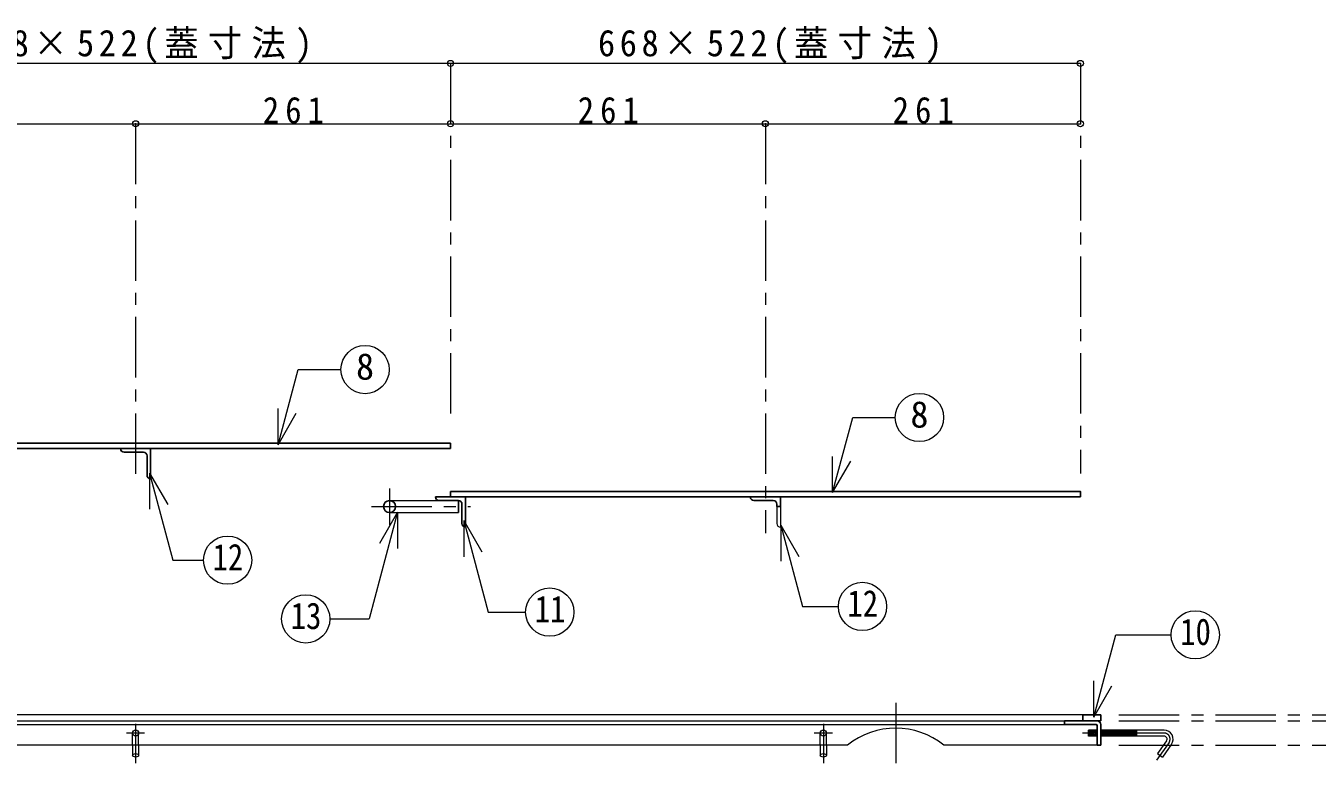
# Model space of a CAD drawing. Units: millimetres at full size, sheet at 1:10. Extents: x -2115 to 1935, y -1423 to 1387.
# Drawn here: x -511 to 559, y -528 to 82 of the extents above; entities that cross this region are included whole.
import ezdxf
from ezdxf.enums import TextEntityAlignment as Align

# ---------------------------------------------------------------- set-up
doc = ezdxf.new("R2010")
doc.units = ezdxf.units.MM
doc.header["$LTSCALE"] = 10
doc.header["$PDMODE"] = 32
doc.header["$PDSIZE"] = 5
doc.linetypes.add('CHAIN1', pattern=[8, 5, -1, 1, -1])
doc.linetypes.add('DASHED1', pattern=[1.8, 1.2, -0.6])
doc.layers.add('0-0____1', color=4, linetype='Continuous', lineweight=9)
doc.styles.add('ＭＳ ゴシック', font='')
doc.styles.get('ＭＳ ゴシック').set_extended_font_data('MS Gothic')

msp = doc.modelspace()

# ---------------------------------------------------------------- linework, layer by layer
at = {"layer": '0-0____1'}
for p, q in [((-159.06, 51.26), (-681.06, 51.26)), ((362.94, 51.26), (-159.06, 51.26)), ((-681.06, 1.26), (-420.06, 1.26)), ((-420.06, 1.26), (-159.06, 1.26)), ((-159.06, 1.26), (101.94, 1.26)), ((101.94, 1.26), (362.94, 1.26)), ((364.94, -488.24), (-1205.06, -488.24)), ((369.84, -500.74), (370.25, -505.74)), ((370.84, -500.74), (371.25, -505.74)), ((371.84, -500.74), (372.25, -505.74)), ((372.85, -500.74), (373.26, -505.74)), ((373.85, -500.74), (374.26, -505.74)), ((374.85, -500.74), (375.26, -505.74)), ((375.86, -500.74), (376.27, -505.74)), ((376.86, -500.74), (376.94, -501.7)), ((379.94, -501.57), (380.28, -505.74)), ((380.87, -500.74), (381.28, -505.74)), ((381.88, -500.74), (382.29, -505.74)), ((382.88, -500.74), (383.29, -505.74)), ((383.88, -500.74), (384.29, -505.74)), ((384.89, -500.74), (385.3, -505.74)), ((385.89, -500.74), (386.3, -505.74)), ((386.89, -500.74), (387.3, -505.74)), ((387.9, -500.74), (388.31, -505.74)), ((388.9, -500.74), (389.31, -505.74)), ((389.9, -500.74), (390.31, -505.74)), ((390.91, -500.74), (391.32, -505.74)), ((391.91, -500.74), (392.32, -505.74)), ((392.91, -500.74), (393.32, -505.74)), ((393.92, -500.74), (394.33, -505.74)), ((394.92, -500.74), (395.33, -505.74)), ((395.92, -500.74), (396.33, -505.74)), ((396.93, -500.74), (397.34, -505.74)), ((397.93, -500.74), (398.34, -505.74)), ((398.93, -500.74), (399.34, -505.74)), ((399.94, -500.74), (400.35, -505.74)), ((400.94, -500.74), (401.35, -505.74)), ((401.94, -500.74), (402.35, -505.74)), ((402.95, -500.74), (403.36, -505.74)), ((403.95, -500.74), (404.36, -505.74)), ((404.95, -500.74), (405.36, -505.74)), ((405.96, -500.74), (406.37, -505.74)), ((406.96, -500.74), (407.37, -505.74)), ((407.96, -500.74), (408.37, -505.74)), ((408.97, -500.74), (409.38, -505.74)), ((409.84, -505.74), (409.84, -500.74)), ((169.94, -513.24), (-1217.06, -513.24)), ((-422.56, -513.24), (-422.56, -521.74)), ((-417.56, -513.24), (-417.56, -521.74)), ((147.44, -513.24), (147.44, -521.74)), ((152.44, -513.24), (152.44, -521.74)), ((376.94, -513.24), (249.94, -513.24))]:
    msp.add_line(p, q, dxfattribs=at)
at = {"layer": '0-0____1', "linetype": 'CHAIN1'}
for p, q in [((-159.06, 51.26), (-159.06, -248.24)), ((362.94, 51.26), (362.94, -288.24)), ((-420.06, 1.26), (-420.06, -297.74)), ((101.94, 1.26), (101.94, -337.74)), ((-209.56, -300.74), (-209.56, -330.74)), ((-224.56, -315.74), (-142.56, -315.74)), ((209.94, -478.24), (209.94, -528.17)), ((394.94, -488.24), (629.94, -488.24)), ((-420.06, -495.74), (-420.06, -528.17)), ((149.94, -495.74), (149.94, -528.17)), ((394.94, -493.24), (629.94, -493.24)), ((-412.56, -503.24), (-427.56, -503.24)), ((157.44, -503.24), (142.44, -503.24)), ((432.33, -503.24), (364.84, -503.24)), ((394.94, -513.24), (629.94, -513.24)), ((436.43, -511.11), (426.12, -525.83))]:
    msp.add_line(p, q, dxfattribs=at)
at = {"layer": '0-0____1', "color": 7, "lineweight": 18}
for p, q in [((-301.85, -264.5), (-285.18, -202.28)), ((-285.18, -202.28), (-249.85, -202.28)), ((-301.85, -264.5), (-301.85, -234.5)), ((-301.85, -264.5), (-286.85, -238.51)), ((157.6, -304.19), (174.27, -241.97)), ((174.27, -241.97), (209.61, -241.97)), ((157.6, -304.19), (157.6, -274.19)), ((157.6, -304.19), (172.6, -278.21)), ((-408.44, -288), (-393.44, -313.98)), ((-408.44, -288), (-408.44, -318)), ((-408.44, -288), (-389.12, -360.1)), ((-202.9, -320.38), (-226.58, -408.74)), ((-202.9, -320.38), (-217.9, -346.36)), ((-209.56, -310.74), (-168.56, -310.74)), ((-209.56, -320.74), (-152.56, -320.74)), ((-202.9, -320.38), (-202.9, -350.38)), ((111.44, -315.74), (111.44, -329.74)), ((114.44, -315.74), (114.44, -332.74)), ((-148.14, -327.32), (-148.14, -357.32)), ((-148.14, -327.32), (-133.14, -353.3)), ((114.64, -330.99), (129.64, -356.97)), ((114.64, -330.99), (114.64, -360.99)), ((-389.12, -360.1), (-363.76, -360.1)), ((-259.02, -408.74), (-226.58, -408.74)), ((374.15, -490.11), (392.42, -421.92)), ((392.42, -421.92), (438.19, -421.92)), ((374.15, -490.11), (374.15, -460.11)), ((374.15, -490.11), (389.15, -464.13)), ((-1190.06, -493.24), (349.94, -493.24)), ((-1190.06, -496.24), (349.94, -496.24)), ((376.94, -500.74), (369.84, -500.74)), ((369.84, -505.74), (369.84, -500.74)), ((432.33, -500.74), (379.94, -500.74)), ((376.94, -505.74), (369.84, -505.74)), ((432.33, -505.74), (379.94, -505.74)), ((438.48, -512.54), (431.04, -523.17))]:
    msp.add_line(p, q, dxfattribs=at)
at = {"layer": '0-0____1', "color": 5, "lineweight": 25}
for p, q in [((-681.06, -263.24), (-159.06, -263.24)), ((-159.06, -263.24), (-159.06, -267.74)), ((-693.56, -267.74), (-159.06, -267.74)), ((-429.56, -270.74), (-413.56, -270.74)), ((-410.56, -289.74), (-410.56, -273.74)), ((-407.56, -267.74), (-407.56, -292.74)), ((-171.56, -307.74), (362.94, -307.74)), ((-159.06, -303.24), (-159.06, -307.74)), ((-146.56, -307.74), (-146.56, -332.74)), ((114.44, -307.74), (114.44, -315.74)), ((-168.56, -310.74), (-152.56, -310.74)), ((-152.56, -320.74), (-152.56, -310.74)), ((-149.56, -329.74), (-149.56, -313.74)), ((92.44, -310.74), (108.44, -310.74)), ((111.44, -315.74), (111.44, -313.74)), ((111.44, -315.74), (114.44, -315.74)), ((379.94, -488.24), (364.94, -488.24)), ((364.94, -493.24), (364.94, -488.24)), ((379.94, -493.24), (379.94, -488.24)), ((349.94, -493.24), (379.94, -493.24)), ((349.94, -493.24), (349.94, -496.24)), ((349.94, -496.24), (375.94, -496.24)), ((376.94, -497.24), (376.94, -513.24)), ((379.94, -496.24), (379.94, -513.24)), ((379.94, -513.24), (376.94, -513.24))]:
    msp.add_line(p, q, dxfattribs=at)
at = {"layer": '0-0____1', "linetype": 'DASHED1'}
for p, q in [((-422.56, -513.24), (-422.56, -503.24)), ((-417.56, -513.24), (-417.56, -503.24)), ((147.44, -513.24), (147.44, -503.24)), ((152.44, -513.24), (152.44, -503.24))]:
    msp.add_line(p, q, dxfattribs=at)
at = {"layer": '0-0____1', "color": 5, "lineweight": 25}
msp.add_lwpolyline([(-159.06, -303.24), (362.94, -303.24), (362.94, -307.74)], dxfattribs=at)
at = {"layer": '0-0____1', "color": 7, "lineweight": 18}
for points in [[(-148.14, -327.32), (-127.84, -403.1), (-96.79, -403.1)], [(114.64, -330.99), (132.72, -398.45), (162.37, -398.45)], [(434.38, -509.67), (426.94, -520.3), (431.04, -523.17)]]:
    msp.add_lwpolyline(points, dxfattribs=at)
for centre in [(-229.85, -202.28), (229.61, -241.97), (-343.76, -360.1), (-76.79, -403.1), (182.37, -398.45), (-279.02, -408.74), (458.19, -421.92)]:
    msp.add_circle(centre, 20, dxfattribs=at)
at = {"layer": '0-0____1', "color": 5, "lineweight": 25}
msp.add_circle((-209.56, -315.74), 5, dxfattribs=at)
at = {"layer": '0-0____1'}
for centre in [(-420.06, -503.24), (149.94, -503.24)]:
    msp.add_circle(centre, 2.5, dxfattribs=at)
at = {"layer": '0-0____1', "color": 5, "lineweight": 25}
for centre, radius, start, end in [((-429.56, -267.74), 3, 180, 270), ((-413.56, -273.74), 3, 0, 90), ((-407.56, -289.74), 3, 180, 270), ((-168.56, -307.74), 3, 180, 270), ((92.44, -307.74), 3, 180, 270), ((-152.56, -313.74), 3, 0, 90), ((108.44, -313.74), 3, 0, 90), ((-146.56, -329.74), 3, 180, 270), ((375.94, -497.24), 1, 0, 90), ((376.94, -496.24), 3, 0, 90)]:
    msp.add_arc(centre, radius, start, end, dxfattribs=at)
at = {"layer": '0-0____1', "color": 7, "lineweight": 18}
for centre, radius, start, end in [((114.44, -329.74), 3, 180, 270), ((432.33, -508.24), 7.5, 325, 90), ((432.33, -508.24), 2.5, 325, 90)]:
    msp.add_arc(centre, radius, start, end, dxfattribs=at)
at = {"layer": '0-0____1'}
msp.add_arc((209.94, -563.38), 64.14, 51.41991, 128.58009, dxfattribs=at)
at = {"layer": '0-0____1', "linetype": 'CHAIN1'}
msp.add_arc((432.33, -508.24), 5, 325, 90, dxfattribs=at)
at = {"layer": '0-0____1'}
for centre in [(-420.06, -521.73), (149.94, -521.73)]:
    msp.add_ellipse(centre, major_axis=(2.5, 0), ratio=0.57, dxfattribs=at)
for p in [(-159.06, 51.26), (362.94, 51.26), (-420.06, 1.26), (-159.06, 1.26), (101.94, 1.26), (362.94, 1.26)]:
    msp.add_point(p, dxfattribs=at)

# ---------------------------------------------------------------- texts
at = {"layer": '0-0____1', "color": 7, "style": 'ＭＳ ゴシック'}
for p in [(-237.35, -217.28), (222.11, -256.97)]:
    msp.add_text('8', height=21.99, dxfattribs=at).set_placement(p, align=Align.BOTTOM_LEFT)
at = {"layer": '0-0____1', "color": 7, "style": 'ＭＳ ゴシック', "width": 0.85}
for s, p in [('12', (-356.26, -375.1)), ('12', (169.87, -413.45)), ('13', (-291.52, -423.74)), ('11', (-89.29, -418.1)), ('10', (445.69, -436.92))]:
    msp.add_text(s, height=21.99, dxfattribs=at).set_placement(p, align=Align.BOTTOM_LEFT)
at = {"layer": '0-0____1', "color": 7, "char_height": 21.99, "attachment_point": 7, "style": 'ＭＳ ゴシック'}
for s, insert in [('\\T1.27;\\W0.95;668×522(蓋寸法)', (-558.81, 51.26)), ('\\T1.27;\\W0.95;668×522(蓋寸法)', (-36.81, 51.26)), ('\\T1.38;\\W0.9;261', (-314.56, 1.26)), ('\\T1.38;\\W0.9;261', (-53.56, 1.26)), ('\\T1.38;\\W0.9;261', (207.44, 1.26))]:
    msp.add_mtext(s, dxfattribs=dict(at, insert=insert))

doc.saveas('drawing.dxf')
